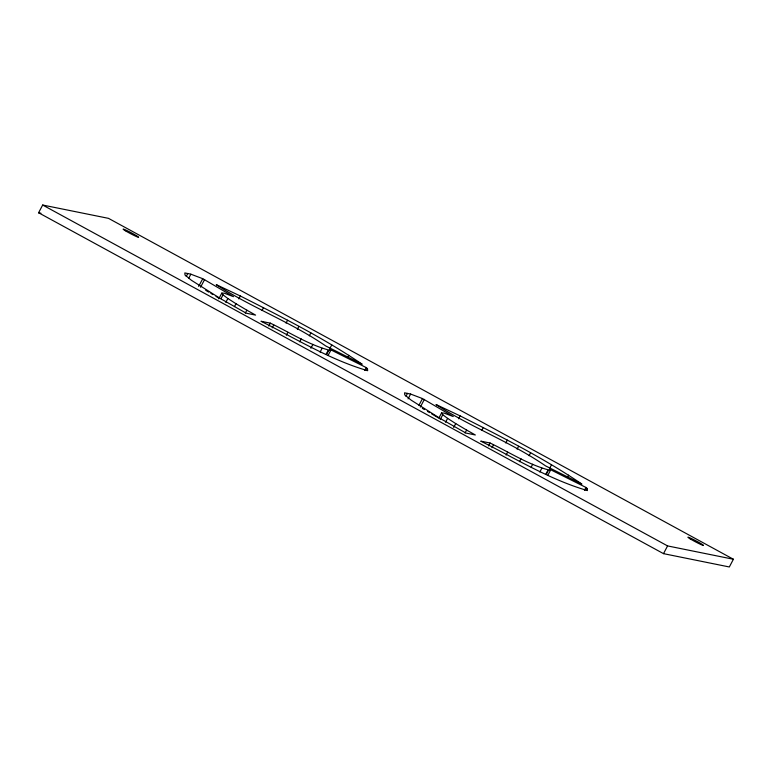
<?xml version="1.0" encoding="UTF-8"?>
<svg xmlns="http://www.w3.org/2000/svg" width="772" height="772" viewBox="0 0 772 772"><rect width="100%" height="100%" fill="white"/><g stroke="black" fill="none" stroke-linecap="round" stroke-linejoin="round"><path stroke-width="1.16" d="M38.6 212.754L42.672 205.034L108.495 218.351L733.4 559.246L729.328 566.966L663.505 553.649L38.6 212.754L40.955 213.236M186.226 276.434L187.76 273.539M188.831 278.045L190.867 274.185L202.737 278.692L233.491 296.67L224.334 293.225L221.825 293.07L218.775 298.861M198.665 286.412L202.737 278.692M200.546 287.242L204.619 279.512M220.995 298.725L223.031 294.865L221.825 293.07M225.82 302.363L227.856 298.503L223.031 294.865M234.456 306.619L235.991 303.724L227.856 298.503M238.828 298.899L240.353 296.004C281.838 317.031 323.661 338.02 362.164 364.239L325.794 346.001C291.218 322.165 251.402 307.526 216.276 284.656L240.353 296.004M245.332 313.075L246.857 310.18L235.991 303.724M262.007 310.527L263.532 307.632M268.82 326.045L270.345 323.15C290.127 332.664 309.292 345.209 330.657 350.556L328.11 355.381M272.198 327.868L273.732 324.973M286.055 323.121L287.58 320.226M286.373 335.202L287.898 332.307M297.355 329.287L298.88 326.392M299.748 341.822L301.273 338.927M309.331 335.83L310.855 332.935M310.904 348.24L312.94 344.37M320.071 352.148L322.107 348.288M326.122 354.261L328.158 350.392M326.672 354.29L328.708 350.43M329.74 348.741L331.777 344.881M347.892 357.185L348.905 355.255M364.693 370.473L366.217 367.578L329.847 349.34L330.657 350.556M366.468 370.55L367.482 368.62L366.217 367.578M405.975 396.316L407.5 393.411M408.07 398.892L410.617 394.058L422.487 398.564L453.241 416.542L444.083 413.097L441.574 412.943L439.027 417.768M418.926 405.319L422.487 398.564M420.296 407.114L424.368 399.394M440.233 419.563L442.781 414.738L441.574 412.943M445.569 422.236L447.606 418.376L442.781 414.738M453.695 427.456L455.731 423.596L447.606 418.376M458.568 418.771L460.102 415.876C501.588 436.904 543.411 457.892 581.914 484.112L545.543 465.873C510.958 442.038 471.142 427.398 436.026 404.528L460.102 415.876M465.072 432.947L466.606 430.052L455.731 423.596M481.757 430.4L483.282 427.505M488.57 445.927L490.095 443.022C509.877 452.537 529.042 465.082 550.407 470.428L547.859 475.262M491.947 447.75L493.472 444.846M505.805 443.003L507.329 440.098M506.114 455.075L507.648 452.18M517.095 449.169L518.63 446.264M519.498 461.695L521.023 458.8M529.081 455.702L530.605 452.807M531.165 467.147L532.69 464.252M539.821 472.02L541.857 468.16M545.862 474.133L547.898 470.273M546.422 474.172L548.458 470.302M549.49 468.614L551.526 464.754M567.642 477.057L568.655 475.127M584.443 490.345L585.967 487.45L549.587 469.212L550.407 470.428M586.218 490.423L587.231 488.493L585.967 487.45M663.505 553.649L667.577 545.92L733.4 559.246M270.345 323.15L260.984 321.258C295.946 338.686 330.001 359.704 367.665 370.695L367.482 368.62M490.095 443.022L480.734 441.13C515.696 458.558 549.751 479.586 587.415 490.567L587.231 488.493M190.867 274.185L184.817 272.931L185 275.006L191.398 280.275L220.715 298.745L246.229 313.2L255.59 315.101L246.857 310.18M410.617 394.058L404.567 392.803L404.75 394.878L411.148 400.147L440.455 418.617L465.979 433.073L475.34 434.974L466.606 430.052M42.672 205.034L667.577 545.92M422.352 408.34L424.417 409.565M427.514 411.408L429.57 412.634M431.635 413.86L438.853 418.144M205.699 290.301L208.797 292.144M210.862 293.37L212.918 294.595M216.015 296.429L219.103 298.272M125.382 230.77A8.82 0.569 27.8 0 0 138.41 237.303A8.82 0.569 27.8 0 0 128.731 231.455A8.82 0.569 27.8 0 0 125.382 230.77M690.245 538.914A8.82 0.569 27.8 0 0 703.263 545.437A8.82 0.569 27.8 0 0 693.594 539.589A8.82 0.569 27.8 0 0 690.245 538.914"/></g></svg>
